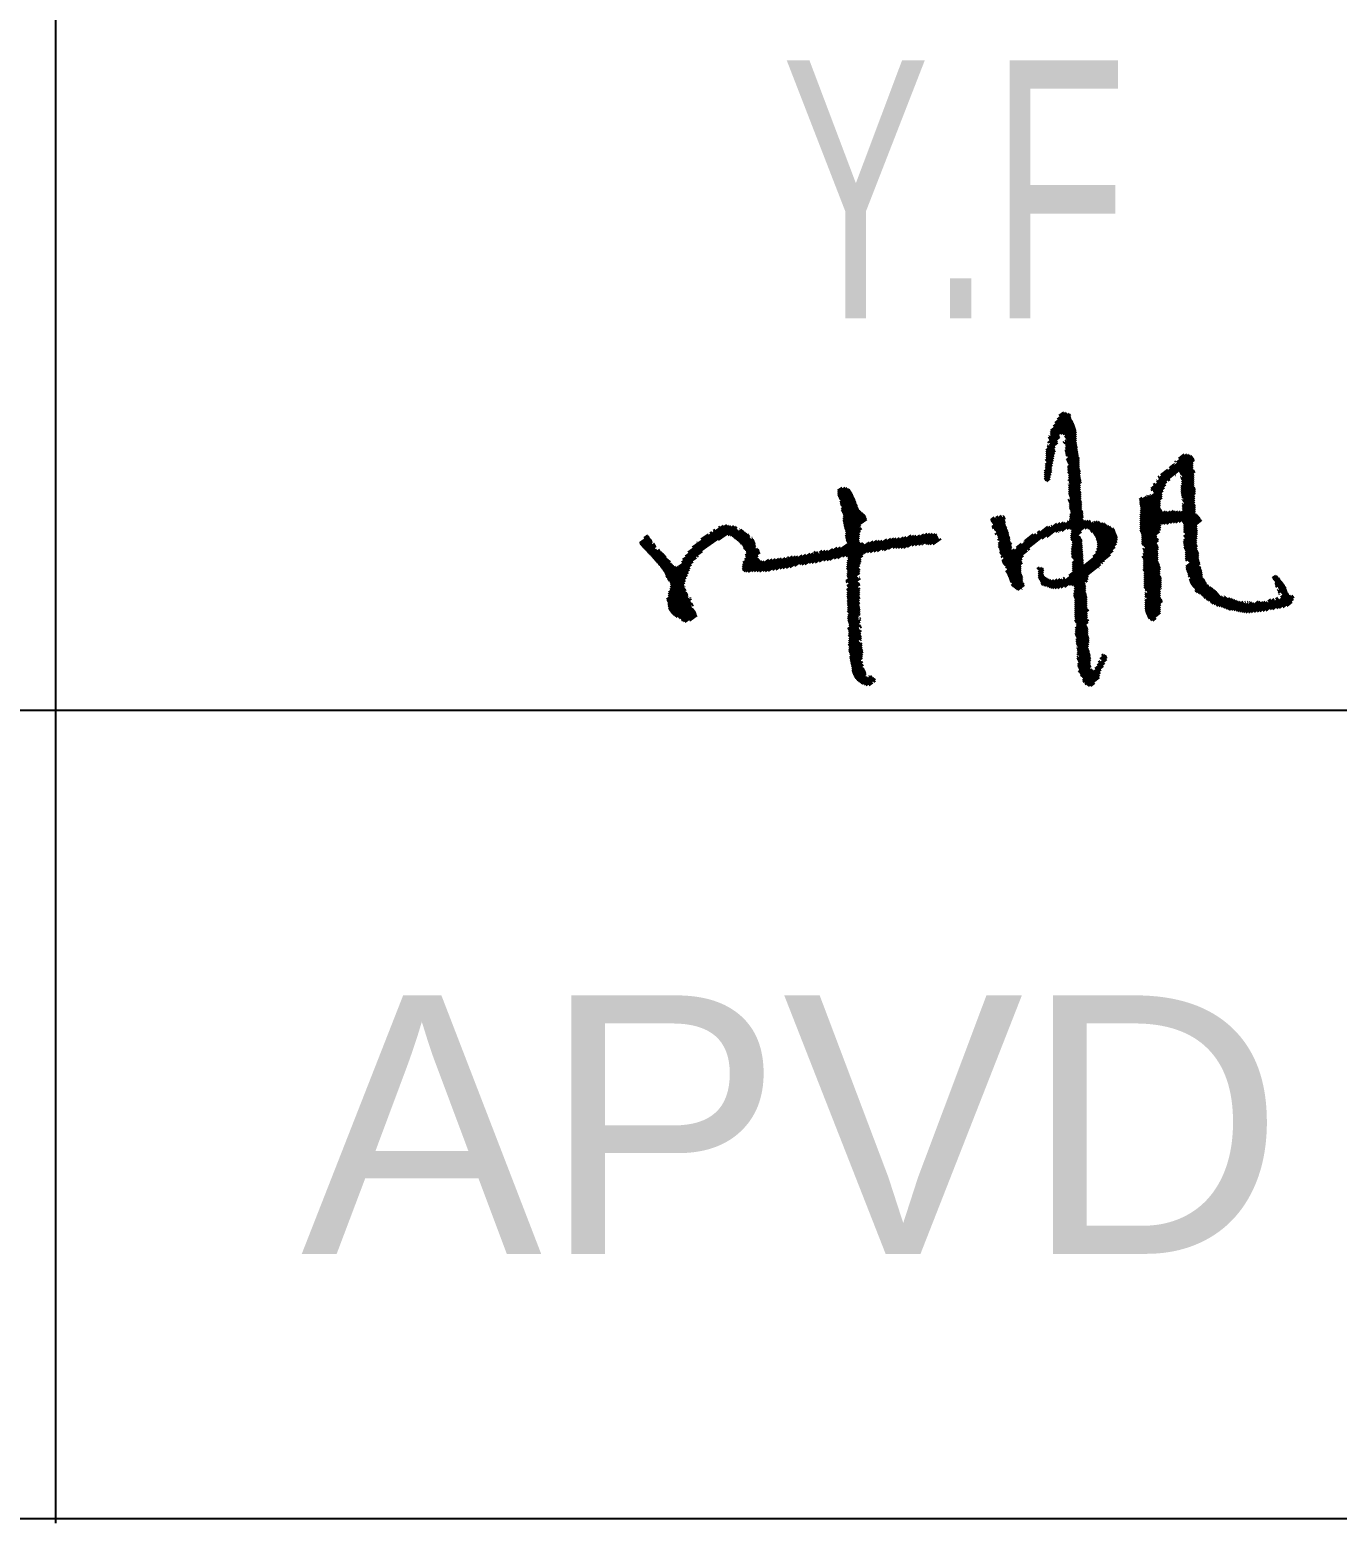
# Model space of a CAD drawing. Header units: millimetres. Extents: x -258 to 337, y -124 to 296.
# Drawn here: x 306.09 to 312.85, y 51.46 to 59.19 of the extents above; entities that cross this region are included whole.
import ezdxf

# ---------------------------------------------------------------- set-up
doc = ezdxf.new("R2010")
doc.units = ezdxf.units.MM
doc.styles.add('Arial', font='ARIAL.TTF', dxfattribs={"height": 0.2})
doc.styles.add('Arial Narrow', font='ARIALN.TTF', dxfattribs={"height": 0.2})

# ---------------------------------------------------------------- blocks, each defined once
blk = doc.blocks.new('Unknown-234524341-28315')
at = {"color": 7, "linetype": 'Continuous'}
for p, q in [((306.2221, 51.4631), (306.2221, 80.9)), ((242.4592, 55.6687), (321.6414, 55.6684)), ((242.4592, 51.4867), (321.6168, 51.4867))]:
    blk.add_line(p, q, dxfattribs=at)
at = {"color": 7, "linetype": 'Continuous', "style": 'Arial'}
blk.add_text('APVD', height=1.33711, dxfattribs=at).set_placement((307.4909, 52.8561))
blk = doc.blocks.new('Unknown-234524341-28317')
at = {"color": 3, "linetype": 'Continuous'}
for p, q in [((311.3618, 57.0685), (311.4828, 57.1645)), ((311.3681, 57.1046), (311.4737, 57.1883)), ((311.3684, 57.0945), (311.475, 57.179)), ((311.3695, 57.116), (311.473, 57.1981)), ((311.3737, 57.0883), (311.4789, 57.1718)), ((311.3828, 57.1369), (311.4657, 57.2027)), ((311.3916, 57.1542), (311.4551, 57.2046)), ((311.4038, 57.1742), (311.4474, 57.2088)), ((311.4133, 57.1921), (311.4362, 57.2103)), ((311.3535, 57.0516), (311.4867, 57.1573)), ((311.358, 57.0758), (311.3734, 57.0881)), ((311.3609, 57.0885), (311.363, 57.0902)), ((311.3645, 57.05), (311.415, 57.0901)), ((311.422, 57.0956), (311.49, 57.1496)), ((311.4337, 57.0946), (311.4933, 57.1419)), ((311.4391, 57.0472), (311.5026, 57.0976)), ((311.4416, 57.0905), (311.496, 57.1337)), ((311.4426, 57.081), (311.4987, 57.1255)), ((311.4462, 57.0425), (311.5026, 57.0873)), ((311.447, 57.0742), (311.5014, 57.1173)), ((311.4504, 57.0665), (311.5026, 57.1079)), ((311.3455, 57.0143), (311.4045, 57.0611)), ((311.3455, 57.0039), (311.4053, 57.0514)), ((311.3455, 56.9936), (311.3924, 57.0309)), ((311.3455, 56.9833), (311.3906, 57.0191)), ((311.3455, 56.9729), (311.3933, 57.0109)), ((311.3501, 57.0386), (311.3519, 57.0401)), ((311.3517, 57.0295), (311.3613, 57.0371)), ((311.3622, 57.0378), (311.4161, 57.0806)), ((311.4344, 57.0539), (311.4382, 57.0568)), ((311.4443, 57.0617), (311.4489, 57.0653)), ((311.4443, 57.0101), (311.5031, 57.0567)), ((311.4456, 57.0007), (311.5044, 57.0474)), ((311.446, 57.0217), (311.5026, 57.0666)), ((311.4467, 57.0326), (311.5026, 57.0769)), ((311.4473, 56.9917), (311.5058, 57.0381)), ((311.4498, 56.9834), (311.5071, 57.0288)), ((311.4515, 56.9641), (311.5097, 57.0102)), ((311.4569, 56.9787), (311.5084, 57.0195)), ((311.3374, 56.9045), (311.3777, 56.9365)), ((311.3414, 56.9387), (311.386, 56.9741)), ((311.3414, 56.9284), (311.384, 56.9622)), ((311.3414, 56.9181), (311.381, 56.9494)), ((311.343, 56.9606), (311.39, 56.998)), ((311.3477, 56.954), (311.3873, 56.9855)), ((311.4536, 56.9554), (311.511, 57.0009)), ((311.4572, 56.9479), (311.5123, 56.9916)), ((311.4583, 56.9281), (311.5187, 56.9761)), ((311.4583, 56.9178), (311.5187, 56.9657)), ((311.4583, 56.9075), (311.5187, 56.9554)), ((311.4583, 56.8971), (311.5187, 56.9451)), ((311.4614, 56.9409), (311.5136, 56.9823)), ((311.4622, 56.8899), (311.5187, 56.9347)), ((311.8889, 56.8049), (312.1064, 56.9775)), ((311.889, 56.8153), (312.1013, 56.9838)), ((311.8984, 56.8021), (312.1106, 56.9706)), ((311.9178, 56.8486), (312.0929, 56.9875)), ((311.9277, 56.8667), (312.0846, 56.9912)), ((311.9838, 56.9216), (312.0077, 56.9405)), ((312.0108, 56.9533), (312.0159, 56.9574)), ((312.0109, 56.9431), (312.0124, 56.9442)), ((312.0224, 56.9522), (312.073, 56.9923)), ((312.0314, 56.9696), (312.0604, 56.9927)), ((312.0348, 56.9), (312.1134, 56.9624)), ((312.0388, 56.8929), (312.1068, 56.9468)), ((312.0422, 56.8852), (312.1068, 56.9365)), ((311.3374, 56.8942), (311.3753, 56.9243)), ((311.3374, 56.8839), (311.3753, 56.914)), ((311.3374, 56.8735), (311.3749, 56.9033)), ((311.3374, 56.8632), (311.3709, 56.8898)), ((311.3413, 56.856), (311.3681, 56.8772)), ((311.3488, 56.8516), (311.3665, 56.8656)), ((311.4602, 56.8574), (311.4608, 56.8578)), ((311.4623, 56.8797), (311.5187, 56.9244)), ((311.4623, 56.8693), (311.5201, 56.9152)), ((311.4623, 56.859), (311.5234, 56.9075)), ((311.4623, 56.828), (311.5235, 56.8766)), ((311.4623, 56.8177), (311.5244, 56.8669)), ((311.4623, 56.8073), (311.5271, 56.8587)), ((311.4648, 56.8506), (311.5225, 56.8965)), ((311.4669, 56.842), (311.5217, 56.8855)), ((311.9176, 56.8587), (311.9191, 56.8599)), ((311.9258, 56.8756), (311.9308, 56.8795)), ((311.939, 56.886), (311.9746, 56.9143)), ((311.9775, 56.8546), (311.987, 56.8621)), ((312.0139, 56.8835), (312.0155, 56.8847)), ((312.0405, 56.8736), (312.044, 56.8763)), ((312.0439, 56.8659), (312.1068, 56.9158)), ((312.0443, 56.825), (312.1108, 56.8777)), ((312.0443, 56.8146), (312.1108, 56.8674)), ((312.0443, 56.8043), (312.1108, 56.857)), ((312.0467, 56.8371), (312.1108, 56.888)), ((312.047, 56.8581), (312.1127, 56.9102)), ((312.0479, 56.8484), (312.1161, 56.9026)), ((312.0487, 56.8801), (312.1068, 56.9262)), ((310.2672, 56.7938), (310.3059, 56.8209)), ((310.2676, 56.7844), (310.3159, 56.8181)), ((310.2681, 56.8042), (310.2906, 56.8199)), ((310.2699, 56.7762), (310.3242, 56.8143)), ((310.2726, 56.7683), (310.3316, 56.8097)), ((310.2757, 56.7608), (310.3356, 56.8027)), ((310.28, 56.7443), (310.3434, 56.7887)), ((310.2809, 56.7351), (310.3474, 56.7817)), ((310.2817, 56.7552), (310.3395, 56.7957)), ((311.4623, 56.797), (311.5227, 56.8449)), ((311.4623, 56.8383), (311.4628, 56.8387)), ((311.4625, 56.7869), (311.5227, 56.8346)), ((311.4627, 56.7457), (311.527, 56.7967)), ((311.4655, 56.7789), (311.5227, 56.8243)), ((311.4663, 56.7382), (311.5267, 56.7862)), ((311.4663, 56.7279), (311.5267, 56.7758)), ((311.468, 56.7705), (311.5227, 56.814)), ((311.4698, 56.7616), (311.5227, 56.8036)), ((311.5243, 56.8462), (311.5289, 56.8499)), ((311.8307, 56.7381), (311.882, 56.7788)), ((311.8319, 56.7287), (311.9644, 56.8339)), ((311.8333, 56.6885), (311.9457, 56.7776)), ((311.8334, 56.7196), (311.9579, 56.8183)), ((311.8341, 56.6994), (311.9457, 56.788)), ((311.8348, 56.7104), (311.9514, 56.8028)), ((311.868, 56.778), (311.8705, 56.78)), ((311.8852, 56.7814), (311.8881, 56.7836)), ((311.9013, 56.8354), (311.9094, 56.8419)), ((311.9019, 56.7946), (311.9703, 56.8489)), ((312.0449, 56.7944), (312.1108, 56.8467)), ((312.046, 56.785), (312.1108, 56.8364)), ((312.0477, 56.776), (312.1108, 56.8261)), ((312.0494, 56.767), (312.116, 56.8198)), ((312.0504, 56.7264), (312.1148, 56.7776)), ((312.0531, 56.7492), (312.1189, 56.8014)), ((312.0562, 56.762), (312.1189, 56.8118)), ((312.0584, 56.7432), (312.1189, 56.7911)), ((310.2836, 56.7273), (310.3511, 56.7746)), ((310.2866, 56.7002), (310.3606, 56.752)), ((310.2876, 56.7106), (310.3578, 56.7598)), ((310.2889, 56.7213), (310.3544, 56.7672)), ((310.2897, 56.6926), (310.3633, 56.7442)), ((310.2934, 56.6855), (310.3661, 56.7364)), ((310.2951, 56.6575), (310.3747, 56.7132)), ((310.2958, 56.6482), (310.3788, 56.7063)), ((310.2965, 56.6779), (310.3688, 56.7286)), ((310.2967, 56.6683), (310.3717, 56.7208)), ((310.2972, 56.6394), (310.3845, 56.7005)), ((311.3952, 56.5888), (311.5352, 56.6999)), ((311.4594, 56.7534), (311.4663, 56.7588)), ((311.4663, 56.7175), (311.5267, 56.7655)), ((311.4679, 56.7085), (311.5267, 56.7552)), ((311.4689, 56.6679), (311.5308, 56.717)), ((311.47, 56.6791), (311.5308, 56.7274)), ((311.4701, 56.6585), (311.5308, 56.7067)), ((311.4722, 56.7015), (311.5308, 56.748)), ((311.4726, 56.6916), (311.5308, 56.7377)), ((311.8293, 56.7576), (311.8429, 56.7685)), ((311.8298, 56.7477), (311.856, 56.7685)), ((311.8312, 56.6455), (311.9364, 56.7289)), ((311.8313, 56.6352), (311.9356, 56.718)), ((311.8314, 56.6559), (311.937, 56.7398)), ((311.8316, 56.6252), (311.9397, 56.7109)), ((311.8317, 56.6665), (311.9375, 56.7505)), ((311.832, 56.6151), (311.944, 56.704)), ((311.8325, 56.6775), (311.9457, 56.7673)), ((311.857, 56.7693), (311.864, 56.7748)), ((311.9385, 56.648), (312.0048, 56.7006)), ((311.9419, 56.6817), (311.9632, 56.6986)), ((311.9692, 56.631), (312.1148, 56.7466)), ((311.9888, 56.6362), (312.1151, 56.7365)), ((312.0046, 56.6384), (312.1189, 56.7291)), ((312.0172, 56.6381), (312.1189, 56.7188)), ((312.0344, 56.6414), (312.1189, 56.7085)), ((312.0504, 56.7161), (312.1148, 56.7673)), ((312.0504, 56.7574), (312.0515, 56.7583)), ((312.0504, 56.7058), (312.1148, 56.7569)), ((312.0504, 56.7368), (312.0528, 56.7387)), ((309.4611, 56.4339), (309.729, 56.6215)), ((309.4661, 56.4472), (309.7148, 56.6213)), ((309.4789, 56.4659), (309.7044, 56.6238)), ((309.4936, 56.4859), (309.6943, 56.6265)), ((309.5161, 56.5114), (309.676, 56.6234)), ((310.2989, 56.6308), (310.3909, 56.6953)), ((310.3006, 56.6223), (310.3971, 56.6899)), ((310.3026, 56.6139), (310.403, 56.6842)), ((310.3049, 56.6058), (310.4088, 56.6786)), ((310.3074, 56.5978), (310.4129, 56.6718)), ((310.308, 56.569), (310.3876, 56.6248)), ((310.3084, 56.579), (310.4177, 56.6556)), ((310.3092, 56.5894), (310.4158, 56.664)), ((311.0594, 56.6529), (311.0763, 56.6663)), ((311.0614, 56.6441), (311.0854, 56.6632)), ((311.0661, 56.6169), (311.1326, 56.6697)), ((311.0666, 56.638), (311.1142, 56.6757)), ((311.0685, 56.6085), (311.1356, 56.6617)), ((311.0707, 56.6309), (311.1179, 56.6684)), ((311.0772, 56.6051), (311.1341, 56.6502)), ((311.0806, 56.5974), (311.1345, 56.6402)), ((311.0821, 56.5779), (311.138, 56.6223)), ((311.0869, 56.6644), (311.0973, 56.6727)), ((311.0875, 56.5925), (311.1353, 56.6305)), ((311.1229, 56.6723), (311.127, 56.6756)), ((311.1289, 56.4188), (311.4006, 56.6344)), ((311.135, 56.4133), (311.4181, 56.6379)), ((311.3256, 56.5542), (311.4347, 56.6408)), ((311.3505, 56.5636), (311.4458, 56.6393)), ((311.3718, 56.6219), (311.3752, 56.6246)), ((311.415, 56.5942), (311.5369, 56.6909)), ((311.4281, 56.5942), (311.5378, 56.6813)), ((311.4544, 56.6461), (311.4555, 56.6469)), ((311.455, 56.6052), (311.5381, 56.6712)), ((311.4654, 56.6548), (311.466, 56.6553)), ((311.4673, 56.6047), (311.536, 56.6592)), ((311.4729, 56.5678), (311.5758, 56.6495)), ((311.4735, 56.5579), (311.5793, 56.6419)), ((311.4743, 56.5792), (311.5627, 56.6494)), ((311.4761, 56.6013), (311.5401, 56.6521)), ((311.4764, 56.5913), (311.5502, 56.6498)), ((311.5469, 56.6059), (311.5906, 56.6406)), ((311.5618, 56.6074), (311.6106, 56.646)), ((311.5704, 56.6039), (311.6218, 56.6446)), ((311.5748, 56.597), (311.6274, 56.6388)), ((311.5781, 56.5893), (311.6393, 56.6379)), ((311.5864, 56.5855), (311.6496, 56.6357)), ((311.5915, 56.5793), (311.6559, 56.6303)), ((311.5943, 56.6435), (311.5971, 56.6457)), ((311.5962, 56.5726), (311.6629, 56.6256)), ((311.6003, 56.5656), (311.6712, 56.6218)), ((311.8324, 56.6051), (311.9377, 56.6887)), ((311.8328, 56.5951), (311.9312, 56.6732)), ((311.8353, 56.5868), (311.9246, 56.6576)), ((311.8386, 56.579), (311.9181, 56.6421)), ((311.8409, 56.5705), (311.9116, 56.6266)), ((311.8985, 56.5956), (311.9362, 56.6255)), ((311.905, 56.6111), (311.9373, 56.6367)), ((311.9116, 56.6266), (311.9385, 56.648)), ((311.9181, 56.6421), (311.9396, 56.6592)), ((311.9246, 56.6576), (311.9407, 56.6704)), ((311.9312, 56.6732), (311.9419, 56.6817)), ((311.9362, 56.6255), (311.9386, 56.6274)), ((311.9373, 56.6367), (312.0147, 56.6981)), ((311.9377, 56.6887), (311.943, 56.6929)), ((311.9396, 56.6592), (311.9881, 56.6976)), ((311.9407, 56.6704), (311.9735, 56.6964)), ((311.943, 56.6309), (312.0277, 56.6981)), ((311.943, 56.6929), (311.9483, 56.6971)), ((311.9551, 56.6302), (312.0407, 56.6981)), ((312.0485, 56.6423), (312.1189, 56.6981)), ((312.0544, 56.6366), (312.1189, 56.6878)), ((312.0575, 56.5668), (312.127, 56.6219)), ((312.0584, 56.6295), (312.1249, 56.6822)), ((312.0584, 56.6192), (312.1314, 56.6771)), ((312.0584, 56.6089), (312.137, 56.6712)), ((312.0584, 56.5985), (312.1416, 56.6645)), ((312.0584, 56.5882), (312.1456, 56.6574)), ((312.0647, 56.5828), (312.1517, 56.6519)), ((309.243, 56.5346), (309.2915, 56.5685)), ((309.2451, 56.5263), (309.2956, 56.5616)), ((309.2502, 56.5201), (309.3002, 56.5551)), ((309.2557, 56.5142), (309.3051, 56.5488)), ((309.2656, 56.5601), (309.2844, 56.5733)), ((309.4444, 56.4125), (309.7398, 56.6193)), ((309.5616, 56.553), (309.5989, 56.5791)), ((309.607, 56.5848), (309.6152, 56.5905)), ((309.625, 56.5974), (309.6332, 56.6032)), ((309.6506, 56.5471), (309.7474, 56.6149)), ((309.6514, 56.6159), (309.6567, 56.6196)), ((309.7011, 56.5728), (309.7468, 56.6048)), ((309.7118, 56.5705), (309.754, 56.6001)), ((309.7204, 56.5668), (309.7727, 56.6034)), ((309.7274, 56.5619), (309.7792, 56.5982)), ((309.734, 56.5568), (309.7852, 56.5927)), ((309.7406, 56.5517), (309.7918, 56.5876)), ((309.7471, 56.5465), (309.7992, 56.583)), ((309.7532, 56.541), (309.8067, 56.5785)), ((309.7592, 56.5355), (309.8122, 56.5726)), ((309.7616, 56.6054), (309.7629, 56.6063)), ((309.7648, 56.5297), (309.8125, 56.5631)), ((309.7704, 56.5238), (309.8183, 56.5574)), ((309.776, 56.518), (309.8291, 56.5552)), ((309.7792, 56.5106), (309.8348, 56.5495)), ((309.8237, 56.5612), (309.8246, 56.5618)), ((310.1959, 56.4418), (310.3804, 56.571)), ((310.2122, 56.4435), (310.3796, 56.5607)), ((310.227, 56.4441), (310.3788, 56.5504)), ((310.3089, 56.5599), (310.3862, 56.614)), ((310.3105, 56.5513), (310.3913, 56.6079)), ((310.3125, 56.543), (310.3852, 56.5938)), ((310.3154, 56.5353), (310.3812, 56.5813)), ((310.3168, 56.429), (310.4839, 56.5461)), ((310.3176, 56.4393), (310.47, 56.5461)), ((310.4025, 56.4793), (310.498, 56.5462)), ((310.4221, 56.4833), (310.5213, 56.5528)), ((310.4368, 56.4839), (310.5414, 56.5571)), ((310.4555, 56.4872), (310.5571, 56.5583)), ((310.4732, 56.4899), (310.57, 56.5576)), ((310.4973, 56.497), (310.5871, 56.5599)), ((310.5088, 56.4953), (310.6067, 56.5639)), ((310.5305, 56.5007), (310.622, 56.5648)), ((310.5539, 56.5074), (310.6476, 56.573)), ((310.5677, 56.5073), (310.6605, 56.5723)), ((310.5815, 56.5072), (310.6735, 56.5717)), ((310.5954, 56.5072), (310.6915, 56.5745)), ((310.6094, 56.5073), (310.7126, 56.5796)), ((310.6289, 56.5112), (310.7306, 56.5824)), ((310.6522, 56.5178), (310.7443, 56.5823)), ((310.6698, 56.5204), (310.7578, 56.5819)), ((310.6874, 56.5229), (310.7706, 56.5812)), ((310.709, 56.5283), (310.7807, 56.5785)), ((310.7224, 56.528), (310.7827, 56.5702)), ((310.7339, 56.5263), (310.787, 56.5635)), ((310.746, 56.525), (310.7909, 56.5564)), ((310.761, 56.5257), (310.8028, 56.555)), ((311.0913, 56.5749), (311.1421, 56.6152)), ((311.0955, 56.5679), (311.1434, 56.606)), ((311.0962, 56.5478), (311.1509, 56.5912)), ((311.0975, 56.5592), (311.1477, 56.599)), ((311.0997, 56.53), (311.1537, 56.5728)), ((311.0997, 56.5196), (311.1581, 56.566)), ((311.0997, 56.5093), (311.1588, 56.5561)), ((311.1043, 56.5439), (311.1523, 56.582)), ((311.1044, 56.5026), (311.1596, 56.5465)), ((311.1199, 56.4323), (311.3544, 56.6184)), ((311.1238, 56.425), (311.3667, 56.6179)), ((311.1926, 56.5004), (311.293, 56.58)), ((311.2354, 56.5447), (311.2786, 56.5789)), ((311.3011, 56.5864), (311.3135, 56.5963)), ((311.3925, 56.2974), (311.7143, 56.5527)), ((311.4088, 56.5892), (311.4109, 56.5909)), ((311.4749, 56.5487), (311.5285, 56.5913)), ((311.4786, 56.5103), (311.5311, 56.552)), ((311.4795, 56.542), (311.5161, 56.5711)), ((311.48, 56.5217), (311.527, 56.5591)), ((311.4814, 56.5332), (311.5228, 56.5661)), ((311.5894, 56.4639), (311.7139, 56.5627)), ((311.6024, 56.4846), (311.7126, 56.572)), ((311.6039, 56.5581), (311.681, 56.6193)), ((311.6069, 56.5501), (311.685, 56.6121)), ((311.6079, 56.4993), (311.709, 56.5795)), ((311.6092, 56.5416), (311.696, 56.6105)), ((311.6105, 56.5116), (311.7061, 56.5875)), ((311.6107, 56.5325), (311.7001, 56.6035)), ((311.6112, 56.5226), (311.7034, 56.5957)), ((311.8409, 56.5602), (311.905, 56.6111)), ((311.8409, 56.5499), (311.8985, 56.5956)), ((311.8409, 56.5396), (311.8919, 56.58)), ((311.8409, 56.5292), (311.8854, 56.5645)), ((311.8446, 56.5218), (311.8789, 56.549)), ((311.8527, 56.4869), (311.9267, 56.5456)), ((311.8592, 56.5024), (311.9263, 56.5556)), ((311.8658, 56.5179), (311.9193, 56.5604)), ((311.8723, 56.5335), (311.9189, 56.5704)), ((311.8789, 56.549), (311.9328, 56.5918)), ((311.8854, 56.5645), (311.9339, 56.603)), ((311.8919, 56.58), (311.9351, 56.6143)), ((311.9328, 56.5918), (311.9344, 56.5931)), ((311.9339, 56.603), (311.9372, 56.6056)), ((311.9351, 56.6143), (311.9388, 56.6172)), ((312.0569, 56.5353), (312.1285, 56.5921)), ((312.058, 56.5258), (312.1282, 56.5816)), ((312.0586, 56.547), (312.128, 56.602)), ((312.059, 56.506), (312.1264, 56.5595)), ((312.0598, 56.517), (312.1276, 56.5707)), ((312.063, 56.5608), (312.1275, 56.612)), ((312.0638, 56.4995), (312.1253, 56.5482)), ((309.2612, 56.5083), (309.3085, 56.5414)), ((309.2667, 56.5024), (309.3077, 56.5312)), ((309.2723, 56.4966), (309.3212, 56.5308)), ((309.2778, 56.4907), (309.3249, 56.5237)), ((309.2833, 56.4848), (309.3288, 56.5167)), ((309.2887, 56.4789), (309.3241, 56.5036)), ((309.2942, 56.473), (309.3315, 56.4991)), ((309.2997, 56.4671), (309.347, 56.5002)), ((309.3051, 56.4611), (309.351, 56.4932)), ((309.3106, 56.4552), (309.3574, 56.488)), ((309.3158, 56.5368), (309.3159, 56.5368)), ((309.316, 56.4492), (309.3632, 56.4823)), ((309.3214, 56.4433), (309.3691, 56.4767)), ((309.3269, 56.4374), (309.3747, 56.4709)), ((309.3793, 56.3571), (309.5681, 56.4893)), ((309.5385, 56.5369), (309.5404, 56.5382)), ((309.774, 56.4094), (309.8556, 56.4666)), ((309.7757, 56.4204), (309.8663, 56.4839)), ((309.778, 56.4317), (309.8629, 56.4912)), ((309.7818, 56.5026), (309.8379, 56.5419)), ((309.7874, 56.4481), (309.8604, 56.4992)), ((309.7876, 56.4969), (309.8366, 56.5312)), ((309.7908, 56.47), (309.8435, 56.5068)), ((309.7926, 56.4615), (309.8547, 56.5049)), ((309.7931, 56.491), (309.8426, 56.5257)), ((309.7954, 56.4829), (309.8438, 56.5168)), ((309.8371, 56.5316), (309.8398, 56.5335)), ((309.9856, 56.4017), (310.0837, 56.4704)), ((310.0016, 56.4032), (310.1017, 56.4733)), ((310.0212, 56.4072), (310.1248, 56.4797)), ((310.0448, 56.414), (310.1395, 56.4803)), ((310.0705, 56.4222), (310.164, 56.4877)), ((310.0827, 56.421), (310.1689, 56.4814)), ((310.098, 56.422), (310.2026, 56.4952)), ((310.1221, 56.4291), (310.2162, 56.495)), ((310.1354, 56.4287), (310.2425, 56.5037)), ((310.1434, 56.483), (310.1528, 56.4896)), ((310.1517, 56.4303), (310.2647, 56.5094)), ((310.1729, 56.4355), (310.2817, 56.5117)), ((310.1733, 56.4845), (310.1872, 56.4942)), ((310.2504, 56.4508), (310.3797, 56.5413)), ((310.2672, 56.4527), (310.3843, 56.5348)), ((310.2945, 56.4622), (310.3973, 56.5341)), ((310.3114, 56.4643), (310.4047, 56.5296)), ((310.316, 56.4187), (310.3934, 56.4729)), ((310.3194, 56.4601), (310.431, 56.5383)), ((310.3211, 56.4515), (310.4514, 56.5428)), ((310.3941, 56.4734), (310.4014, 56.4785)), ((310.4141, 56.5361), (310.4147, 56.5366)), ((310.7024, 56.5237), (310.7069, 56.5268)), ((311.1059, 56.4831), (311.1672, 56.5319)), ((311.1065, 56.494), (311.162, 56.5381)), ((311.109, 56.4753), (311.166, 56.5205)), ((311.1137, 56.4583), (311.167, 56.5007)), ((311.1141, 56.4691), (311.1676, 56.5115)), ((311.1178, 56.4409), (311.1921, 56.4999)), ((311.1244, 56.4565), (311.1817, 56.502)), ((311.1412, 56.4079), (311.2492, 56.4936)), ((311.1438, 56.3996), (311.2287, 56.467)), ((311.192, 56.5102), (311.2183, 56.531)), ((311.2299, 56.5403), (311.231, 56.5412)), ((311.2533, 56.4968), (311.2613, 56.5032)), ((311.4063, 56.298), (311.7136, 56.5418)), ((311.4229, 56.3008), (311.7099, 56.5286)), ((311.4419, 56.3055), (311.7026, 56.5124)), ((311.4663, 56.3146), (311.6919, 56.4936)), ((311.4768, 56.4882), (311.5325, 56.5324)), ((311.477, 56.478), (311.5331, 56.5226)), ((311.4772, 56.4989), (311.5318, 56.5422)), ((311.4776, 56.4682), (311.5338, 56.5128)), ((311.4782, 56.4583), (311.5344, 56.503)), ((311.4789, 56.3142), (311.6781, 56.4723)), ((311.4824, 56.4307), (311.5364, 56.4735)), ((311.4837, 56.4524), (311.5351, 56.4932)), ((311.4881, 56.4456), (311.5358, 56.4834)), ((311.8426, 56.4582), (311.9241, 56.5229)), ((311.8463, 56.5025), (311.8502, 56.5056)), ((311.8483, 56.4731), (311.9192, 56.5293)), ((311.8483, 56.4524), (311.9249, 56.5132)), ((311.849, 56.4426), (311.9238, 56.502)), ((311.849, 56.4323), (311.9226, 56.4907)), ((311.849, 56.422), (311.9215, 56.4795)), ((311.849, 56.4116), (311.9204, 56.4683)), ((311.8493, 56.4945), (311.8592, 56.5024)), ((311.8507, 56.4853), (311.8527, 56.4869)), ((311.8508, 56.5164), (311.8723, 56.5335)), ((311.8569, 56.5109), (311.8658, 56.5179)), ((311.9204, 56.4683), (311.9255, 56.4724)), ((311.9215, 56.4795), (311.9255, 56.4827)), ((311.9226, 56.4907), (311.9239, 56.4917)), ((311.9238, 56.502), (311.9268, 56.5044)), ((311.9249, 56.5132), (311.9265, 56.5145)), ((312.0665, 56.4913), (312.1244, 56.5372)), ((312.0665, 56.4809), (312.1255, 56.5277)), ((312.0665, 56.4706), (312.1286, 56.5199)), ((312.0665, 56.4603), (312.1268, 56.5081)), ((312.0665, 56.4499), (312.1278, 56.4986)), ((312.0688, 56.4414), (312.1321, 56.4917)), ((312.0796, 56.4397), (312.135, 56.4836)), ((312.0866, 56.4349), (312.135, 56.4733)), ((309.3322, 56.4313), (309.3797, 56.4646)), ((309.3391, 56.4264), (309.3831, 56.4573)), ((309.3414, 56.4183), (309.3878, 56.4508)), ((309.3478, 56.4131), (309.3954, 56.4464)), ((309.3527, 56.4067), (309.4019, 56.4412)), ((309.3576, 56.4004), (309.4024, 56.4318)), ((309.3623, 56.394), (309.4092, 56.4268)), ((309.3666, 56.3873), (309.415, 56.4212)), ((309.3705, 56.3802), (309.4209, 56.4155)), ((309.3743, 56.3731), (309.4294, 56.4117)), ((309.378, 56.366), (309.4431, 56.4116)), ((309.3852, 56.3516), (309.536, 56.4572)), ((309.3877, 56.3436), (309.5202, 56.4363)), ((309.3926, 56.3372), (309.5102, 56.4196)), ((309.399, 56.332), (309.5032, 56.4049)), ((309.4024, 56.3246), (309.501, 56.3937)), ((309.5418, 56.4612), (309.547, 56.4649)), ((309.7747, 56.4002), (309.8547, 56.4562)), ((309.7763, 56.3916), (309.8606, 56.4506)), ((309.7827, 56.3863), (309.8658, 56.4445)), ((309.7923, 56.3833), (309.8743, 56.4407)), ((309.8051, 56.3825), (309.8871, 56.4399)), ((309.8235, 56.3857), (309.9117, 56.4474)), ((309.8375, 56.3857), (309.9289, 56.4497)), ((309.8505, 56.3851), (309.9453, 56.4515)), ((309.8635, 56.3844), (309.9618, 56.4533)), ((309.8823, 56.3879), (309.977, 56.4541)), ((309.893, 56.3856), (309.9948, 56.4569)), ((309.9094, 56.3874), (310.0057, 56.4548)), ((309.9312, 56.3929), (310.0337, 56.4646)), ((309.9484, 56.3951), (310.0495, 56.466)), ((309.9696, 56.4003), (310.0614, 56.4646)), ((310.0078, 56.4562), (310.0151, 56.4614)), ((310.3143, 56.3981), (310.3878, 56.4496)), ((310.3152, 56.4084), (310.3975, 56.4661)), ((310.3154, 56.3598), (310.3784, 56.4039)), ((310.3162, 56.3701), (310.3824, 56.4165)), ((310.317, 56.3805), (310.3858, 56.4287)), ((310.3178, 56.3908), (310.3879, 56.4398)), ((310.3197, 56.3531), (310.3829, 56.3974)), ((311.1372, 56.4047), (311.141, 56.4077)), ((311.1377, 56.3844), (311.2218, 56.4512)), ((311.1423, 56.3778), (311.2192, 56.4388)), ((311.1455, 56.37), (311.223, 56.4315)), ((311.1487, 56.3621), (311.2166, 56.416)), ((311.1519, 56.3544), (311.2166, 56.4057)), ((311.1552, 56.3467), (311.2166, 56.3954)), ((311.2996, 56.3993), (311.311, 56.4083)), ((311.3052, 56.3934), (311.3228, 56.4073)), ((311.3052, 56.383), (311.3315, 56.4039)), ((311.3052, 56.3727), (311.3336, 56.3953)), ((311.4648, 56.3651), (311.5397, 56.4245)), ((311.4824, 56.4204), (311.5371, 56.4637)), ((311.4824, 56.41), (311.5377, 56.4539)), ((311.4824, 56.3997), (311.5384, 56.4441)), ((311.4824, 56.3894), (311.5391, 56.4343)), ((311.4888, 56.3118), (311.6283, 56.4225)), ((311.618, 56.404), (311.6205, 56.4059)), ((311.6332, 56.4264), (311.6386, 56.4307)), ((311.645, 56.4358), (311.6464, 56.4368)), ((311.848, 56.3902), (311.9181, 56.4458)), ((311.849, 56.4013), (311.9192, 56.457)), ((311.853, 56.3838), (311.917, 56.4346)), ((311.853, 56.3735), (311.9158, 56.4234)), ((311.853, 56.3632), (311.9147, 56.4121)), ((311.853, 56.3528), (311.9136, 56.4009)), ((311.853, 56.3425), (311.9124, 56.3897)), ((311.9113, 56.3784), (311.9376, 56.3993)), ((311.9124, 56.3897), (311.9366, 56.4088)), ((311.9136, 56.4009), (311.9343, 56.4173)), ((311.9147, 56.4121), (311.9313, 56.4253)), ((311.9158, 56.4234), (311.9281, 56.4331)), ((311.917, 56.4346), (311.9255, 56.4414)), ((311.9181, 56.4458), (311.9255, 56.4517)), ((311.9192, 56.457), (311.9255, 56.462)), ((312.0695, 56.4007), (312.135, 56.4526)), ((312.0698, 56.4112), (312.135, 56.4629)), ((312.0719, 56.3922), (312.1368, 56.4437)), ((312.0753, 56.3846), (312.1408, 56.4366)), ((312.0783, 56.3767), (312.1421, 56.4273)), ((312.0809, 56.3684), (312.1396, 56.4149)), ((312.0822, 56.3591), (312.1465, 56.4101)), ((312.0865, 56.3418), (312.1502, 56.3924)), ((312.0909, 56.3556), (312.1483, 56.4012)), ((309.3912, 56.2583), (309.4734, 56.3159)), ((309.392, 56.2686), (309.4761, 56.3275)), ((309.3928, 56.2789), (309.4794, 56.3396)), ((309.3997, 56.2935), (309.484, 56.3525)), ((309.4023, 56.305), (309.4901, 56.3666)), ((309.404, 56.316), (309.4954, 56.38)), ((310.3105, 56.3369), (310.3821, 56.3871)), ((310.3118, 56.3281), (310.3813, 56.3768)), ((310.3136, 56.2904), (310.3724, 56.3315)), ((310.3154, 56.3112), (310.3747, 56.3527)), ((310.3166, 56.273), (310.3827, 56.3193)), ((310.3174, 56.2833), (310.3791, 56.3265)), ((310.3202, 56.3048), (310.3854, 56.3504)), ((310.323, 56.3262), (310.3691, 56.3585)), ((310.3797, 56.3561), (310.3812, 56.3572)), ((311.1585, 56.339), (311.2166, 56.385)), ((311.1618, 56.3313), (311.2179, 56.3758)), ((311.1663, 56.3142), (311.2246, 56.3604)), ((311.1676, 56.3255), (311.2216, 56.3684)), ((311.1712, 56.3077), (311.2246, 56.3501)), ((311.1785, 56.3031), (311.2246, 56.3398)), ((311.1856, 56.2985), (311.2258, 56.3304)), ((311.1916, 56.2929), (311.2318, 56.3248)), ((311.1995, 56.2888), (311.2335, 56.3158)), ((311.3052, 56.3624), (311.3325, 56.384)), ((311.3055, 56.3523), (311.3323, 56.3735)), ((311.3097, 56.3453), (311.3351, 56.3654)), ((311.314, 56.3384), (311.34, 56.359)), ((311.3176, 56.3309), (311.3471, 56.3543)), ((311.3204, 56.3228), (311.3545, 56.3498)), ((311.3232, 56.3147), (311.3627, 56.346)), ((311.333, 56.3121), (311.3722, 56.3432)), ((311.3429, 56.3097), (311.3852, 56.3432)), ((311.3523, 56.3067), (311.3902, 56.3369)), ((311.361, 56.3034), (311.4173, 56.348)), ((311.3699, 56.3001), (311.4287, 56.3467)), ((311.3809, 56.2985), (311.4445, 56.3489)), ((311.3919, 56.3382), (311.4026, 56.3467)), ((311.4349, 56.3517), (311.4404, 56.3561)), ((311.4891, 56.2707), (311.5494, 56.3185)), ((311.4908, 56.2824), (311.5479, 56.3277)), ((311.4922, 56.3041), (311.5644, 56.3615)), ((311.4925, 56.2941), (311.5627, 56.3498)), ((311.551, 56.3301), (311.5598, 56.3371)), ((311.853, 56.3322), (311.9113, 56.3784)), ((311.853, 56.3218), (311.9102, 56.3672)), ((311.853, 56.3115), (311.909, 56.356)), ((311.8532, 56.3014), (311.9079, 56.3447)), ((311.8577, 56.2946), (311.9068, 56.3335)), ((311.859, 56.2853), (311.9056, 56.3223)), ((311.9023, 56.2886), (311.9416, 56.3198)), ((311.9034, 56.2998), (311.9416, 56.3302)), ((311.9045, 56.3111), (311.9416, 56.3405)), ((311.9056, 56.3223), (311.9416, 56.3508)), ((311.9068, 56.3335), (311.9398, 56.3597)), ((311.9079, 56.3447), (311.9362, 56.3672)), ((311.909, 56.356), (311.9351, 56.3767)), ((311.9102, 56.3672), (311.936, 56.3877)), ((312.089, 56.3335), (312.152, 56.3835)), ((312.092, 56.3255), (312.1539, 56.3746)), ((312.0958, 56.3182), (312.1541, 56.3645)), ((312.1006, 56.3117), (312.1555, 56.3553)), ((312.1059, 56.3056), (312.1613, 56.3495)), ((312.1123, 56.3003), (312.1671, 56.3438)), ((312.1157, 56.2927), (312.1702, 56.3359)), ((312.1163, 56.2828), (312.1755, 56.3298)), ((312.1229, 56.2777), (312.1763, 56.3201)), ((312.1314, 56.2741), (312.1862, 56.3176)), ((312.5173, 56.353), (312.5335, 56.3659)), ((312.5202, 56.345), (312.5431, 56.3632)), ((312.5255, 56.3389), (312.5473, 56.3562)), ((312.5296, 56.3318), (312.5546, 56.3517)), ((312.5297, 56.3216), (312.5587, 56.3446)), ((312.5316, 56.3127), (312.5631, 56.3378)), ((312.5343, 56.3045), (312.5685, 56.3317)), ((312.5453, 56.3029), (312.574, 56.3257)), ((312.5499, 56.2963), (312.5783, 56.3188)), ((309.3834, 56.2431), (309.4735, 56.3062)), ((309.3853, 56.2347), (309.4782, 56.2998)), ((309.3879, 56.2268), (309.4824, 56.2929)), ((309.3894, 56.2181), (309.4821, 56.283)), ((309.3908, 56.2093), (309.4883, 56.2776)), ((309.3922, 56.2005), (309.4914, 56.27)), ((309.3936, 56.1918), (309.494, 56.2621)), ((309.3972, 56.1845), (309.4931, 56.2517)), ((309.4015, 56.1778), (309.4998, 56.2467)), ((309.4064, 56.1715), (309.5105, 56.2444)), ((309.4759, 56.3079), (309.4786, 56.3098)), ((309.5048, 56.2501), (309.5054, 56.2506)), ((310.3162, 56.263), (310.3739, 56.3034)), ((310.3166, 56.2535), (310.3833, 56.3002)), ((310.3171, 56.2441), (310.3825, 56.2899)), ((310.3175, 56.2347), (310.3817, 56.2796)), ((310.318, 56.2252), (310.3809, 56.2693)), ((310.3184, 56.2158), (310.3801, 56.259)), ((310.3188, 56.2064), (310.3831, 56.2513)), ((310.3193, 56.1969), (310.3806, 56.2399)), ((311.2202, 56.2949), (311.2223, 56.2966)), ((311.4891, 56.2603), (311.5509, 56.3094)), ((311.4899, 56.2507), (311.5509, 56.2991)), ((311.4945, 56.244), (311.5509, 56.2887)), ((311.4945, 56.2336), (311.5509, 56.2784)), ((311.4945, 56.2233), (311.5551, 56.2714)), ((311.4945, 56.213), (311.5563, 56.262)), ((311.4945, 56.2026), (311.5575, 56.2526)), ((311.4945, 56.1923), (311.5582, 56.2428)), ((311.857, 56.263), (311.9034, 56.2998)), ((311.857, 56.2527), (311.9023, 56.2886)), ((311.857, 56.2734), (311.8619, 56.2772)), ((311.857, 56.232), (311.9, 56.2661)), ((311.857, 56.2217), (311.8989, 56.2549)), ((311.857, 56.2424), (311.8593, 56.2442)), ((311.857, 56.2114), (311.8977, 56.2437)), ((311.8651, 56.2488), (311.9011, 56.2774)), ((311.8682, 56.2822), (311.9045, 56.3111)), ((311.8932, 56.1987), (311.946, 56.2406)), ((311.8943, 56.21), (311.9408, 56.2469)), ((311.8955, 56.2212), (311.9376, 56.2547)), ((311.8966, 56.2324), (311.9376, 56.265)), ((311.8977, 56.2437), (311.9376, 56.2753)), ((311.8989, 56.2549), (311.9376, 56.2856)), ((311.9, 56.2661), (311.9376, 56.296)), ((311.9011, 56.2774), (311.9416, 56.3095)), ((311.9408, 56.2985), (311.9416, 56.2992)), ((312.1398, 56.2705), (312.1889, 56.3095)), ((312.1472, 56.266), (312.1976, 56.306)), ((312.1535, 56.2607), (312.2054, 56.3019)), ((312.1597, 56.2552), (312.2121, 56.2968)), ((312.1638, 56.2481), (312.2187, 56.2918)), ((312.1718, 56.2442), (312.225, 56.2864)), ((312.1769, 56.2379), (312.2309, 56.2808)), ((312.1861, 56.2349), (312.2361, 56.2746)), ((312.1949, 56.2315), (312.2412, 56.2683)), ((312.1975, 56.2232), (312.2463, 56.262)), ((312.2038, 56.218), (312.254, 56.2577)), ((312.214, 56.2157), (312.2626, 56.2543)), ((312.2239, 56.2132), (312.2765, 56.2549)), ((312.2292, 56.2071), (312.2835, 56.2502)), ((312.2399, 56.2053), (312.2967, 56.2503)), ((312.2503, 56.2032), (312.3054, 56.2469)), ((312.259, 56.1998), (312.3141, 56.2434)), ((312.2677, 56.1963), (312.3227, 56.24)), ((312.2679, 56.2585), (312.27, 56.2601)), ((312.2764, 56.1929), (312.3314, 56.2366)), ((312.4383, 56.1767), (312.5247, 56.2452)), ((312.4536, 56.1785), (312.5283, 56.2378)), ((312.469, 56.1804), (312.5493, 56.2442)), ((312.4844, 56.1823), (312.5991, 56.2733)), ((312.4946, 56.2317), (312.5077, 56.2422)), ((312.5068, 56.1897), (312.6037, 56.2666)), ((312.5188, 56.189), (312.6111, 56.2622)), ((312.5338, 56.2421), (312.5445, 56.2507)), ((312.5391, 56.1947), (312.623, 56.2613)), ((312.5408, 56.2994), (312.5412, 56.2997)), ((312.5421, 56.2901), (312.5456, 56.2929)), ((312.5462, 56.283), (312.5826, 56.3119)), ((312.5476, 56.2738), (312.5866, 56.3048)), ((312.5526, 56.2674), (312.5536, 56.2682)), ((312.5533, 56.1956), (312.6287, 56.2555)), ((312.5601, 56.2527), (312.5935, 56.2793)), ((312.5622, 56.275), (312.5898, 56.297)), ((312.567, 56.2686), (312.5917, 56.2881)), ((312.5717, 56.1999), (312.6251, 56.2423)), ((309.4116, 56.1654), (309.5064, 56.2318)), ((309.4178, 56.1601), (309.5108, 56.2252)), ((309.4243, 56.1548), (309.5176, 56.2202)), ((309.4309, 56.1497), (309.5108, 56.2057)), ((309.4433, 56.1486), (309.5141, 56.1982)), ((309.4479, 56.1421), (309.5214, 56.1936)), ((309.4567, 56.1386), (309.5259, 56.187)), ((309.4604, 56.1314), (309.5309, 56.1808)), ((309.469, 56.1277), (309.5349, 56.1738)), ((309.4773, 56.1238), (309.5374, 56.1658)), ((309.502, 56.1313), (309.5409, 56.1585)), ((309.5151, 56.2086), (309.5217, 56.2133)), ((310.3182, 56.1767), (310.3819, 56.2213)), ((310.3197, 56.1875), (310.3799, 56.2296)), ((310.3197, 56.1485), (310.3829, 56.1928)), ((310.32, 56.1389), (310.3834, 56.1834)), ((310.3207, 56.159), (310.3824, 56.2022)), ((310.3207, 56.1297), (310.3838, 56.1739)), ((310.3224, 56.1699), (310.3803, 56.2104)), ((310.3227, 56.1214), (310.3762, 56.1589)), ((310.3783, 56.1603), (310.3842, 56.1645)), ((311.4934, 56.1295), (311.5657, 56.1868)), ((311.4945, 56.182), (311.5581, 56.2325)), ((311.4945, 56.1717), (311.5575, 56.2216)), ((311.4945, 56.1613), (311.557, 56.2109)), ((311.4945, 56.151), (311.558, 56.2014)), ((311.4959, 56.1418), (311.5609, 56.1933)), ((311.4969, 56.1219), (311.559, 56.1711)), ((311.5031, 56.1164), (311.559, 56.1608)), ((311.857, 56.201), (311.8966, 56.2324)), ((311.857, 56.1907), (311.8955, 56.2212)), ((311.8592, 56.1821), (311.8943, 56.21)), ((311.8617, 56.1737), (311.8932, 56.1987)), ((311.8645, 56.1656), (311.8921, 56.1875)), ((311.8674, 56.1576), (311.8909, 56.1763)), ((311.8711, 56.1503), (311.8898, 56.1651)), ((311.8871, 56.1319), (311.9376, 56.172)), ((311.8875, 56.1426), (311.9376, 56.1823)), ((311.8887, 56.1538), (311.9376, 56.1927)), ((311.8898, 56.1651), (311.9376, 56.203)), ((311.8909, 56.1763), (311.939, 56.2144)), ((311.8921, 56.1875), (311.9483, 56.2321)), ((312.285, 56.1894), (312.3401, 56.2331)), ((312.2939, 56.1861), (312.3509, 56.2314)), ((312.3063, 56.1856), (312.364, 56.2314)), ((312.318, 56.1846), (312.3686, 56.2247)), ((312.3278, 56.182), (312.3779, 56.2218)), ((312.3375, 56.1794), (312.3909, 56.2218)), ((312.3473, 56.1768), (312.4103, 56.2268)), ((312.3576, 56.1747), (312.4192, 56.2236)), ((312.3685, 56.173), (312.4443, 56.2331)), ((312.3738, 56.2289), (312.377, 56.2314)), ((312.3802, 56.172), (312.4532, 56.2299)), ((312.3874, 56.2293), (312.39, 56.2314)), ((312.3934, 56.1721), (312.4601, 56.225)), ((312.3968, 56.2264), (312.4008, 56.2296)), ((312.4076, 56.1731), (312.4794, 56.23)), ((312.4229, 56.1749), (312.491, 56.2289)), ((312.4611, 56.2258), (312.4673, 56.2307)), ((312.5926, 56.2062), (312.6189, 56.227)), ((310.3196, 56.09), (310.3781, 56.1309)), ((310.3229, 56.0825), (310.3833, 56.1248)), ((310.3236, 56.0538), (310.3779, 56.0918)), ((310.3244, 56.0641), (310.3867, 56.1077)), ((310.3252, 56.0744), (310.3799, 56.1127)), ((310.3259, 56.1139), (310.3754, 56.1486)), ((310.3259, 56.1041), (310.3756, 56.1389)), ((310.3262, 56.0361), (310.3901, 56.0809)), ((310.327, 56.0465), (310.3809, 56.0842)), ((310.3789, 56.1315), (310.3866, 56.1369)), ((310.3816, 56.1431), (310.387, 56.1469)), ((310.3834, 56.0957), (310.39, 56.1003)), ((311.4961, 56.0593), (311.5561, 56.1069)), ((311.497, 56.0806), (311.5657, 56.1351)), ((311.4976, 56.0708), (311.5637, 56.1232)), ((311.4982, 56.092), (311.5599, 56.1409)), ((311.5, 56.0521), (311.5592, 56.099)), ((311.5005, 56.0318), (311.563, 56.0813)), ((311.5024, 56.0436), (311.563, 56.0917)), ((311.5034, 56.1064), (311.559, 56.1505)), ((311.8745, 56.1426), (311.8887, 56.1538)), ((311.8835, 56.1394), (311.8875, 56.1426)), ((311.8992, 56.1312), (311.915, 56.1437)), ((310.3238, 56.0052), (310.3897, 56.0514)), ((310.3246, 56.0155), (310.3871, 56.0593)), ((310.3254, 56.0258), (310.3873, 56.0692)), ((310.3256, 55.9773), (310.3848, 56.0187)), ((310.3264, 55.9876), (310.3783, 56.0239)), ((310.3265, 55.9682), (310.394, 56.0154)), ((310.3272, 55.9979), (310.391, 56.0426)), ((310.3303, 55.9611), (310.3942, 56.0058)), ((310.3844, 56.0282), (310.3909, 56.0327)), ((311.5004, 56.0214), (311.563, 56.071)), ((311.5019, 56.0122), (311.563, 56.0607)), ((311.5049, 56.0042), (311.5655, 56.0524)), ((311.5056, 55.9841), (311.5684, 56.034)), ((311.5076, 55.9754), (311.5684, 56.0236)), ((311.508, 55.9654), (311.5671, 56.0123)), ((311.5097, 55.9977), (311.5677, 56.0437)), ((310.3306, 55.9418), (310.3946, 55.9866)), ((310.3314, 55.9326), (310.3977, 55.979)), ((310.3315, 55.9522), (310.3936, 55.9957)), ((310.3331, 55.924), (310.3995, 55.9705)), ((310.335, 55.9157), (310.397, 55.959)), ((310.337, 55.9073), (310.3948, 55.9478)), ((310.339, 55.8989), (310.3952, 55.9383)), ((311.5049, 55.9939), (311.5054, 55.9943)), ((311.5053, 55.9322), (311.5673, 55.9815)), ((311.5057, 55.9429), (311.5107, 55.9469)), ((311.5067, 55.954), (311.5654, 56.0006)), ((311.509, 55.9042), (311.5744, 55.9561)), ((311.5093, 55.9251), (311.5703, 55.9735)), ((311.5101, 55.8947), (311.5757, 55.9468)), ((311.5124, 55.9172), (311.5723, 55.9648)), ((311.5131, 55.8868), (311.5764, 55.937)), ((311.5146, 55.95), (311.5639, 55.9891)), ((311.5157, 55.8785), (311.5768, 55.927)), ((311.5998, 55.8833), (311.6594, 55.9306)), ((311.6105, 55.9021), (311.661, 55.9422)), ((311.6248, 55.9341), (311.6516, 55.9554)), ((311.6315, 55.929), (311.6586, 55.9506)), ((311.6343, 55.952), (311.6421, 55.9582)), ((310.3408, 55.8905), (310.3878, 55.9234)), ((310.3412, 55.881), (310.3957, 55.9192)), ((310.3419, 55.8717), (310.3948, 55.9088)), ((310.3438, 55.8634), (310.4004, 55.903)), ((310.3465, 55.8555), (310.3971, 55.8909)), ((310.3498, 55.8481), (310.4045, 55.8864)), ((310.354, 55.8412), (310.4076, 55.8788)), ((310.3582, 55.8344), (310.4108, 55.8713)), ((310.3631, 55.8281), (310.414, 55.8638)), ((310.3685, 55.8222), (310.4145, 55.8544)), ((310.3959, 55.9193), (310.398, 55.9208)), ((311.5137, 55.8666), (311.5752, 55.9154)), ((311.5193, 55.8607), (311.5743, 55.9043)), ((311.5228, 55.8532), (311.5778, 55.8968)), ((311.5244, 55.8441), (311.5758, 55.8849)), ((311.5313, 55.8393), (311.5833, 55.8805)), ((311.5351, 55.8216), (311.5911, 55.866)), ((311.5363, 55.8329), (311.5906, 55.8759)), ((311.5373, 55.813), (311.5846, 55.8505)), ((311.5649, 55.8039), (311.6233, 55.8502)), ((311.5715, 55.8195), (311.626, 55.8627)), ((311.578, 55.835), (311.631, 55.877)), ((311.5846, 55.8505), (311.6419, 55.896)), ((311.5911, 55.866), (311.6484, 55.9115)), ((311.6156, 55.9164), (311.6257, 55.9245)), ((310.3751, 55.817), (310.4133, 55.8438)), ((310.3816, 55.8118), (310.422, 55.8402)), ((310.3883, 55.8068), (310.4435, 55.8455)), ((310.396, 55.8025), (310.4493, 55.8398)), ((310.4061, 55.7998), (310.4353, 55.8202)), ((310.4148, 55.7961), (310.4634, 55.8301)), ((310.4282, 55.8445), (310.4318, 55.847)), ((310.4297, 55.7968), (310.4488, 55.8102)), ((310.4353, 55.8202), (310.4564, 55.835)), ((310.4536, 55.8136), (310.4626, 55.8198)), ((311.5458, 55.8094), (311.578, 55.835)), ((311.5478, 55.8007), (311.5715, 55.8195)), ((311.5576, 55.7981), (311.5649, 55.8039)), ((311.5644, 55.7931), (311.6208, 55.8379)), ((311.5762, 55.7922), (311.5972, 55.8089))]:
    blk.add_line(p, q, dxfattribs=at)
at = {"color": 6, "style": 'Arial Narrow', "width": 0.75}
blk.add_text('Y.F', height=1.3362, dxfattribs=at).set_placement((309.9778, 57.6947))

msp = doc.modelspace()

# ---------------------------------------------------------------- block references
for name in ['Unknown-234524341-28315', 'Unknown-234524341-28317']:
    msp.add_blockref(name, (0, 0))

doc.saveas('drawing.dxf')
